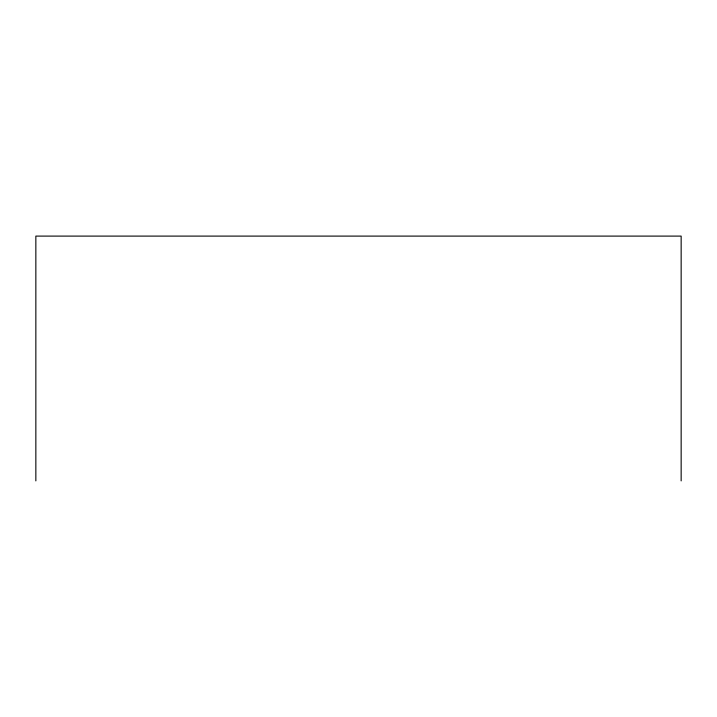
<?xml version="1.0" encoding="UTF-8"?>
<svg xmlns="http://www.w3.org/2000/svg" width="717" height="717" viewBox="0 0 717 717"><rect width="100%" height="100%" fill="white"/><g stroke="black" fill="none" stroke-linecap="round" stroke-linejoin="round"><path stroke-width="1.08" d="M681.15 480.901L681.15 236.099L35.85 236.099L35.85 480.901"/></g></svg>
